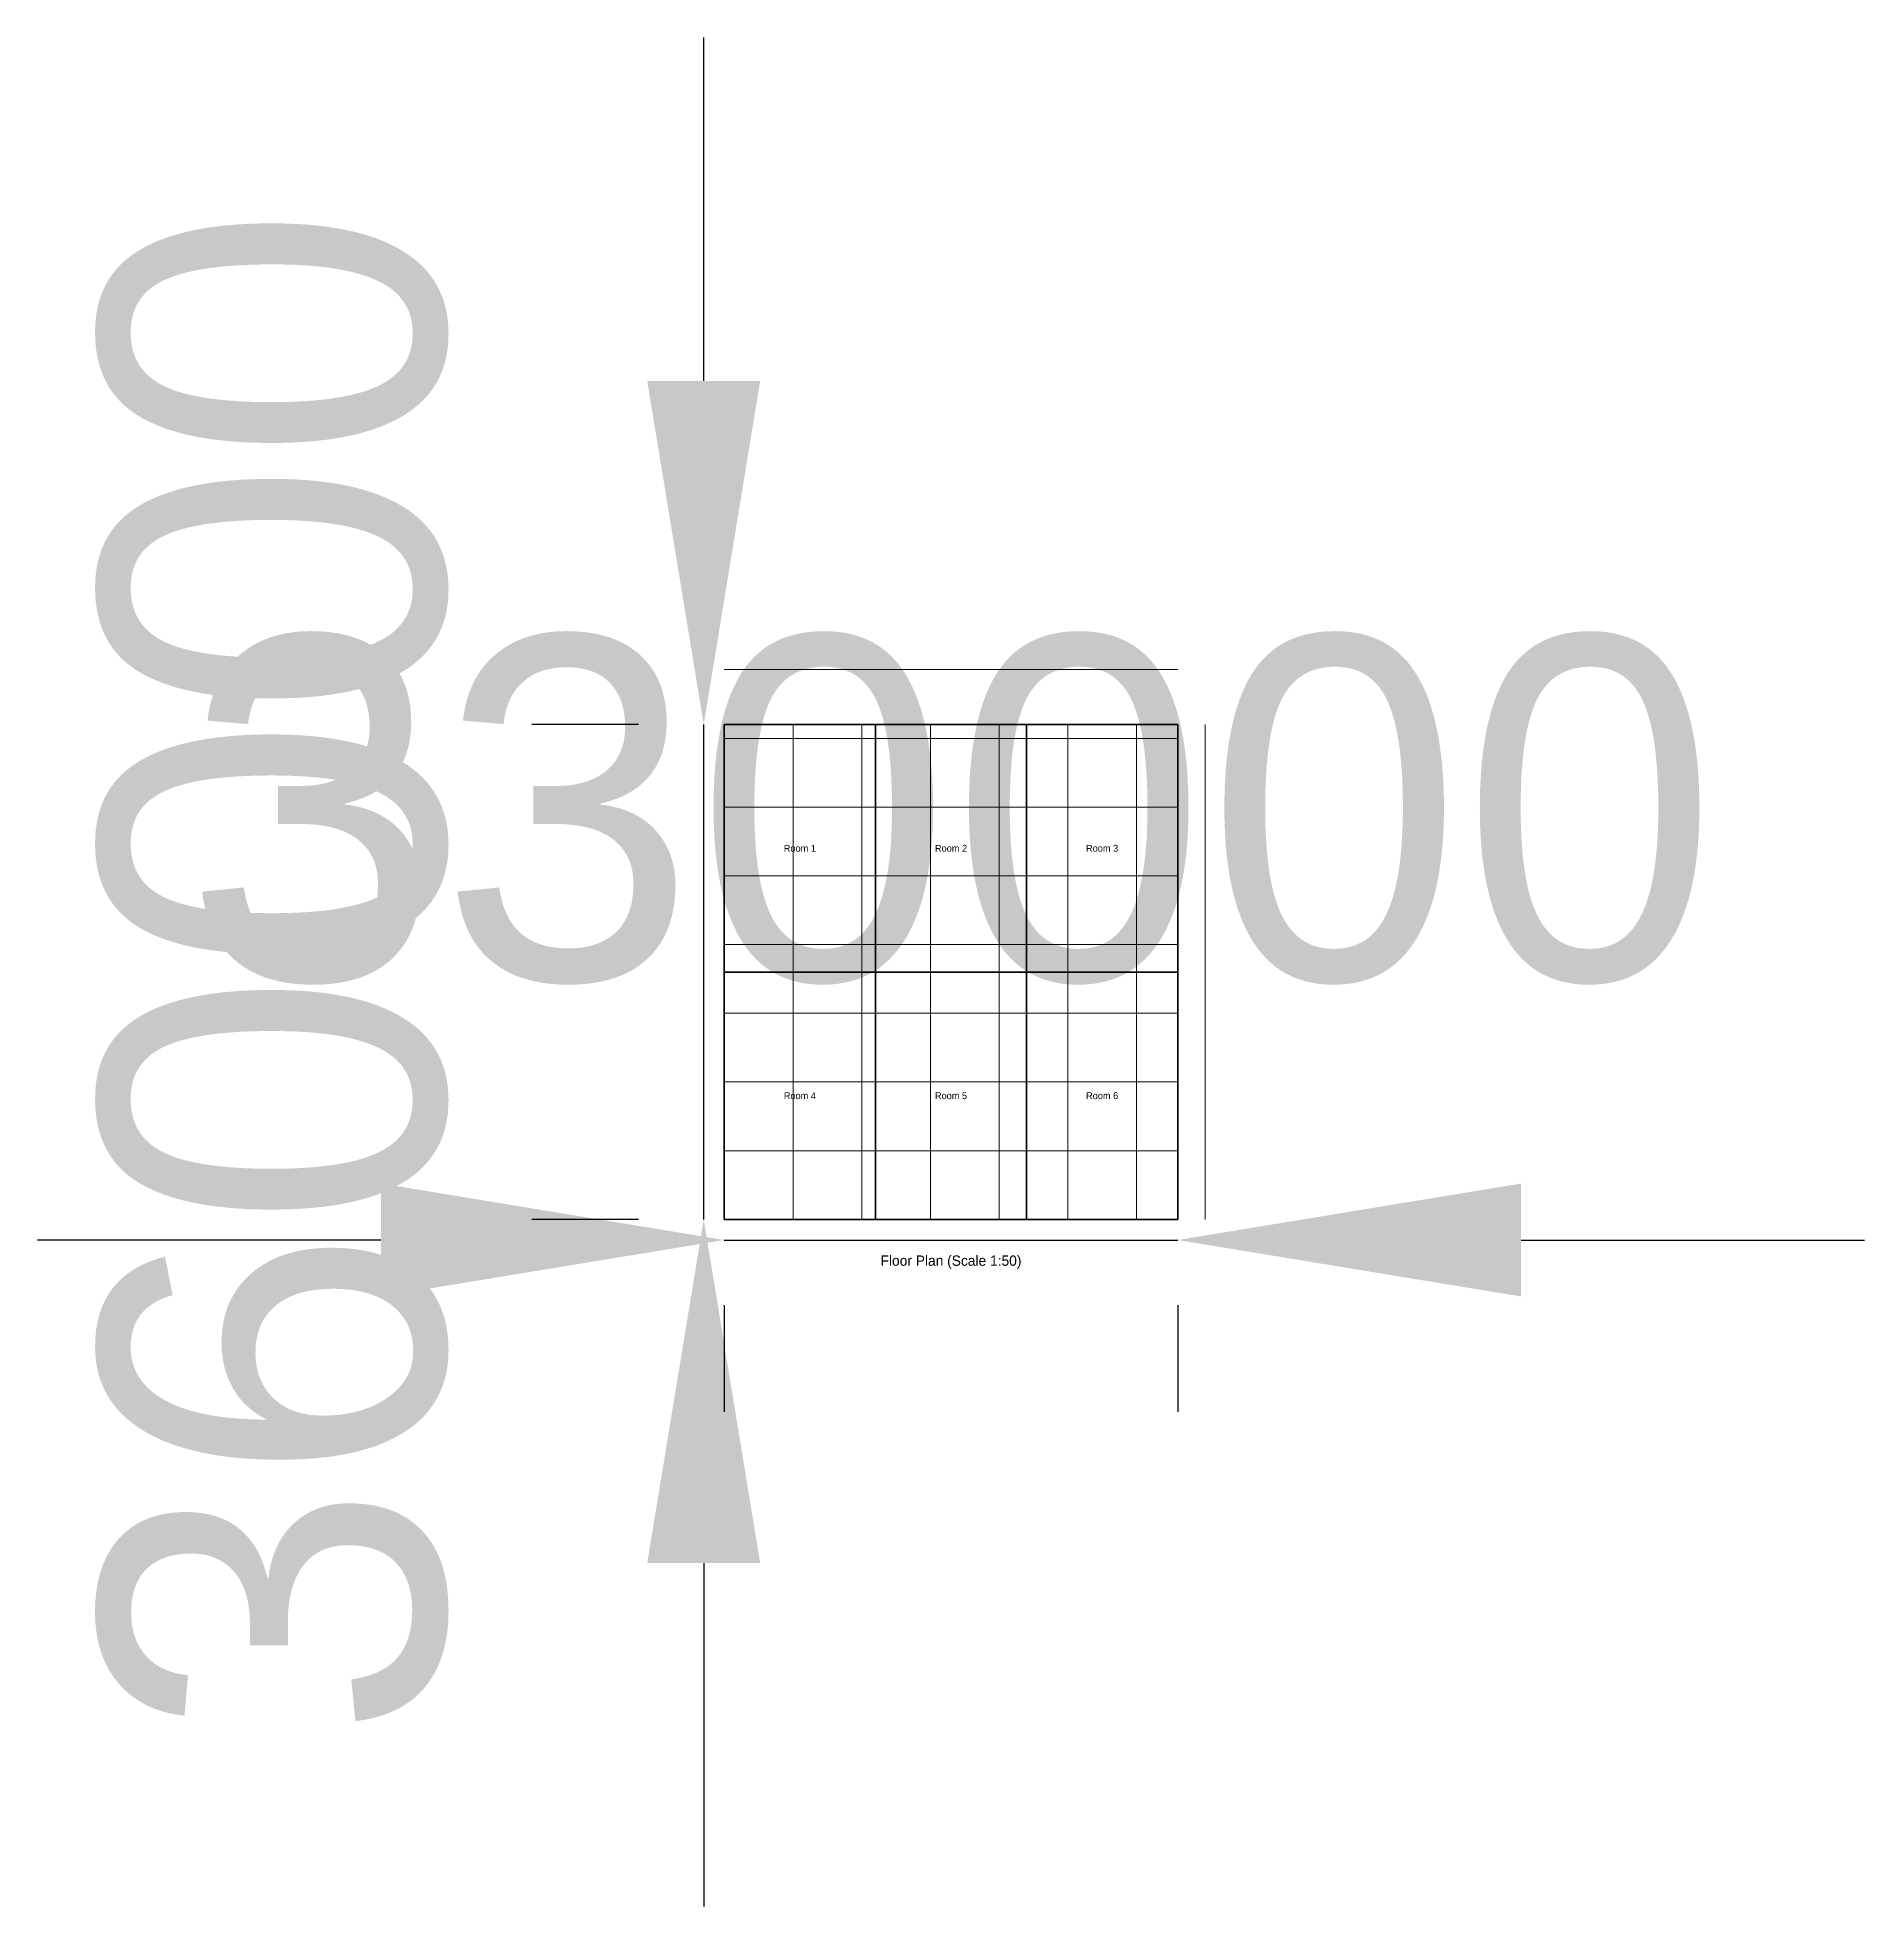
# Model space of a CAD drawing. Header units: millimetres. Extents: x -10000 to 16600, y -10000 to 17200.
import ezdxf
from ezdxf.enums import TextEntityAlignment as Align

# ---------------------------------------------------------------- set-up
doc = ezdxf.new("R2010")
doc.units = ezdxf.units.MM
doc.dimstyles.new('50', dxfattribs={"dimscale": 50, "dimtxt": 100, "dimasz": 100, "dimexe": 50, "dimexo": 25, "dimgap": 25, "dimtad": 1, "dimlfac": 50, "dimrnd": 1, "dimcen": 2.5, "dimclrd": 256, "dimclre": 256, "dimazin": 3, "dimtfac": 1, "dimtmove": 0, "dimatfit": 3})

msp = doc.modelspace()

# ---------------------------------------------------------------- linework, layer by layer
at = {"color": 8, "lineweight": 13}
for p, q in [((0, 8000), (6600, 8000)), ((0, 0), (0, 7200)), ((1000, 0), (1000, 7200)), ((2000, 0), (2000, 7200)), ((3000, 0), (3000, 7200)), ((4000, 0), (4000, 7200)), ((5000, 0), (5000, 7200)), ((6000, 0), (6000, 7200)), ((7000, 0), (7000, 7200)), ((0, 7000), (6600, 7000)), ((0, 6000), (6600, 6000)), ((0, 5000), (6600, 5000)), ((0, 4000), (6600, 4000)), ((0, 3000), (6600, 3000)), ((0, 2000), (6600, 2000)), ((0, 1000), (6600, 1000)), ((0, 0), (6600, 0))]:
    msp.add_line(p, q, dxfattribs=at)
at = {"lineweight": 35}
for p, q in [((2200, 0), (2200, 7200)), ((4400, 0), (4400, 7200)), ((0, 3600), (6600, 3600))]:
    msp.add_line(p, q, dxfattribs=at)
msp.add_lwpolyline([(0, 0), (6600, 0), (6600, 7200), (0, 7200), (0, 0)], dxfattribs=at)

# ---------------------------------------------------------------- texts
for s, height, p in [('Room 1', 100, (1100, 5400)), ('Room 2', 100, (3300, 5400)), ('Room 3', 100, (5500, 5400)), ('Room 4', 100, (1100, 1800)), ('Room 5', 100, (3300, 1800)), ('Room 6', 100, (5500, 1800)), ('Floor Plan (Scale 1:50)', 150, (3300, -600))]:
    msp.add_text(s, height=height).set_placement(p, align=Align.MIDDLE_CENTER)

# ---------------------------------------------------------------- dimensions: what is measured, and where the dimension line sits
msp.add_linear_dim(base=(-300, 0), p1=(0, 0), p2=(0, 7200), angle=90, dimstyle='50', override={"dimscale": 50, "dimlfac": 50}).render()
msp.add_linear_dim(base=(0, -300), p1=(0, 0), p2=(6600, 0), dimstyle='50', override={"dimscale": 50, "dimlfac": 50}).render()

doc.saveas('drawing.dxf')
